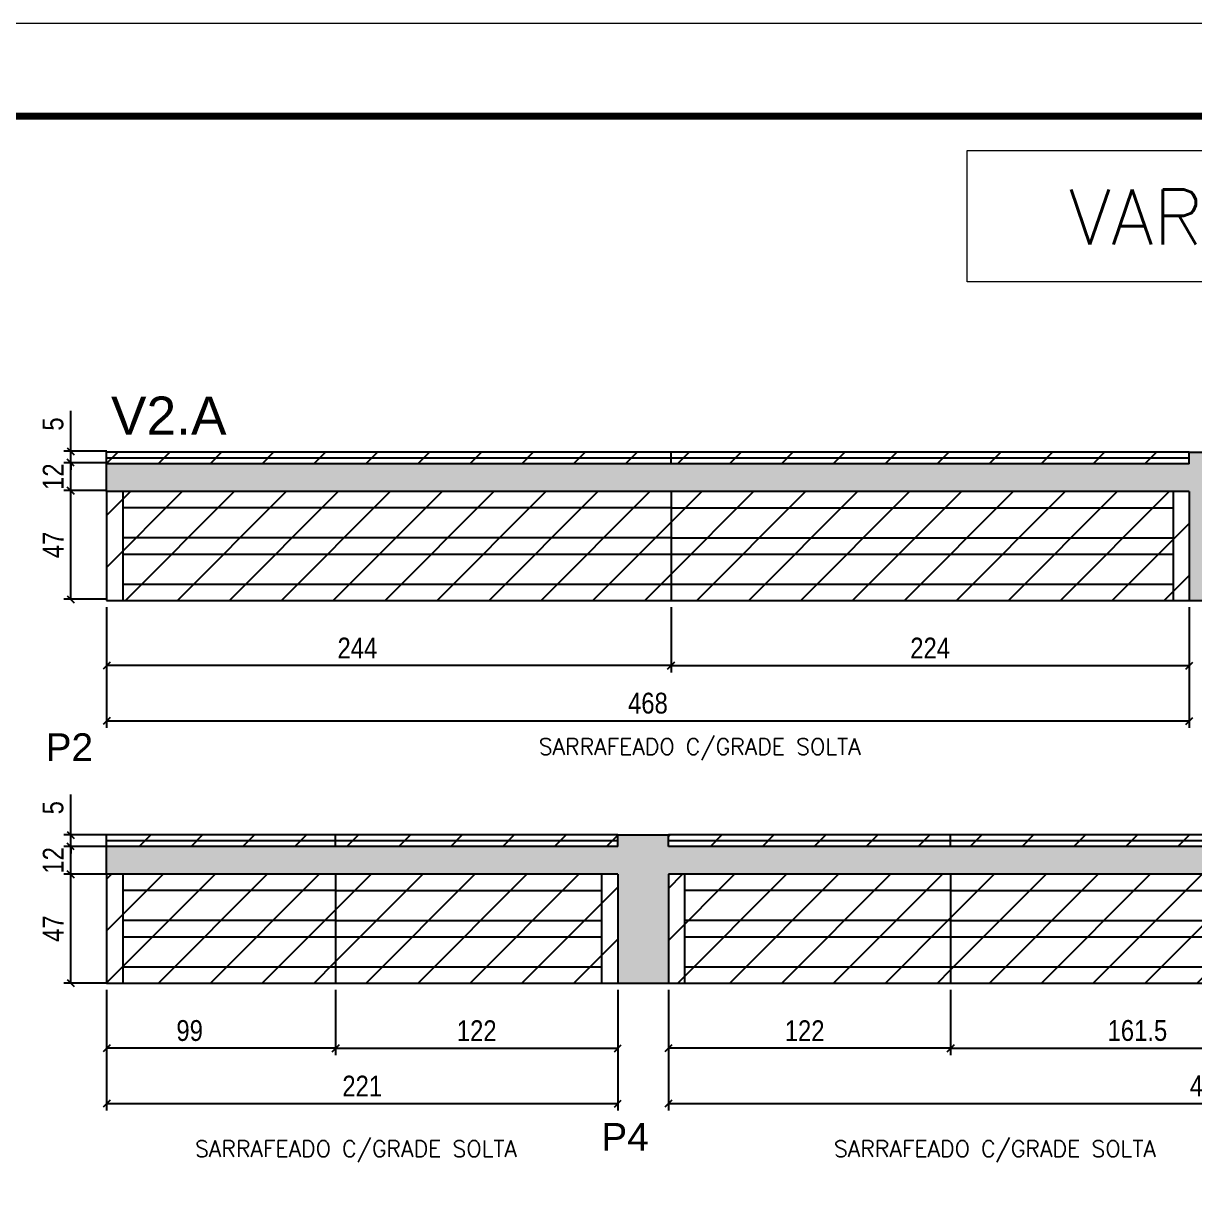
# Model space of a CAD drawing. Extents: x -10448 to -1189, y -11772 to 17235.
# Drawn here: x -8363 to -7857, y 5998 to 6507 of the extents above; entities that cross this region are included whole.
import ezdxf

# ---------------------------------------------------------------- set-up
doc = ezdxf.new("R2010")
doc.units = 0
doc.linetypes.add('DASHED', pattern=[0.75, 0.5, -0.25])
for name, color, linetype in [('5', 5, 'Continuous'), ('COTA', 241, 'Continuous'), ('NOMENCLATURA', 7, 'Continuous'), ('Painéis', 200, 'Continuous'), ('Reaproveitamento', 251, 'Continuous'), ('SARR_2.2x7', 40, 'Continuous'), ('SARR_EDITAR', 141, 'Continuous')]:
    doc.layers.add(name, color=color, linetype=linetype)
for name, color, linetype, lineweight in [('Folhas', 255, 'Continuous', 9), ('SARRAFO DE PRESSAO', 251, 'DASHED', 9), ('Texto Seção', 7, 'Continuous', 15)]:
    doc.layers.add(name, color=color, linetype=linetype, lineweight=lineweight)
doc.styles.add('COTA TECNICA-50', font='techl___.ttf', dxfattribs={"height": 9})
doc.styles.add('REGUA-120', font='ROMANS.shx', dxfattribs={"height": 15})
doc.styles.add('Romans', font='romans.shx')
doc.styles.get("Standard").update_dxf_attribs({"font": 'arial.ttf'})
doc.dimstyles.new('COTA PAINEL-50', dxfattribs={"dimtxt": 9, "dimasz": 3, "dimexe": 3, "dimexo": 3, "dimgap": 3, "dimtad": 1, "dimdec": 1, "dimzin": 12, "dimdsep": 46, "dimtxsty": 'COTA TECNICA-50', "dimblk1": 'OBLIQUE', "dimblk2": 'OBLIQUE', "dimsah": 1, "dimcen": 0.9, "dimclrd": 4, "dimclre": 4, "dimclrt": 240, "dimadec": 1, "dimazin": 3, "dimtfac": 1, "dimtdec": 1, "dimtmove": 0, "dimatfit": 3, "dimfxl": 1, "dimtolj": 1, "dimtzin": 12, "dimarcsym": 0})
pattern_1 = [(45, (-139469.283, -18476.478), (-11.2253202, 11.2253202), [])]
pattern_2 = [(50, (-139469.2827, -18476.4775), (5.46554007, -0.47817257), [0.5715, -6.2865]), (355, (-139469.2827, -18476.4775), (-1.05730264, 5.73170536), [0.4572, -5.02921753]), (100.4514447, (-139468.827, -18476.5174), (4.40823741, 5.25353256), [0.48570026, -5.34270734]), (46.1842, (-139469.283, -18474.9535), (8.13237123, -1.26126984), [0.85725, -9.42975]), (96.6355576, (-139468.605, -18475.059), (7.122124, 7.42278374), [0.7285507, -8.01406824]), (351.184151, (-139469.283, -18474.9535), (7.122124, 7.42278374), [0.685799, -7.54379196]), (21, (-139468.5207, -18475.3345), (4.54843174, -3.06795595), [0.5715, -6.2865]), (326, (-139468.5207, -18475.3345), (1.85406085, 5.52563898), [0.4572, -5.0292]), (71.451445, (-139468.1417, -18475.59), (6.40249258, 2.45768307), [0.48570026, -5.34269813]), (37.5, (-139469.2827, -18476.4775), (0.092658098, 2.536651166), [0, -4.96824, 0, -5.1054, 0, -5.04825]), (7.5, (-139469.2827, -18476.4775), (2.004589875, 3.005417245), [0, -2.91084, 0, -4.85394, 0, -1.92405]), (327.5, (-139470.982, -18476.4775), (4.067717855, -0.17186232), [0, -1.905, 0, -5.9436, 0, -7.8867]), (317.5, (-139471.744, -18476.4775), (4.44387544, 0.76279473), [0, -2.4765, 0, -3.94716, 0, -5.6007])]

# ---------------------------------------------------------------- blocks, each defined once
blk = doc.blocks.new('9999999999')
at = {"layer": 'Folhas'}
blk.add_lwpolyline([(98138.98, 34190.21), (99623.98, 34190.21), (99623.98, 35240.21), (98138.98, 35240.21)], close=True, dxfattribs=at)
at = {"layer": 'Folhas', "color": 30, "const_width": 3}
blk.add_lwpolyline([(98213.98, 34230.21), (99583.98, 34230.21), (99583.98, 35200.21), (98213.98, 35200.21)], close=True, dxfattribs=at)
blk = doc.blocks.new('_Oblique')
at = {"color": 0, "linetype": 'ByBlock', "lineweight": -2}
blk.add_line((-0.5, -0.5), (0.5, 0.5), dxfattribs=at)
blk = doc.blocks.new('*D576')
at = {"layer": 'COTA', "color": 4, "linetype": 'ByBlock', "lineweight": -2, "transparency": 16777216}
for p, q in [((-8083.19, 6254.77), (-8083.19, 6226.59)), ((-7859.19, 6254.77), (-7859.19, 6226.59)), ((-8083.19, 6229.59), (-7859.19, 6229.59))]:
    blk.add_line(p, q, dxfattribs=at)
at = {"layer": 'Defpoints', "color": 0, "linetype": 'ByBlock', "transparency": 16777216}
for p in [(-8083.19, 6257.77), (-7859.19, 6257.77), (-7859.19, 6229.59)]:
    blk.add_point(p, dxfattribs=at)
at = {"layer": 'COTA', "color": 4, "linetype": 'ByBlock', "lineweight": -2, "transparency": 16777216, "xscale": 3, "yscale": 3, "zscale": 3, "rotation": 180}
blk.add_blockref('_Oblique', (-8083.19, 6229.59), dxfattribs=at)
at = {"layer": 'COTA', "color": 4, "linetype": 'ByBlock', "lineweight": -2, "transparency": 16777216, "xscale": 3, "yscale": 3, "zscale": 3}
blk.add_blockref('_Oblique', (-7859.19, 6229.59), dxfattribs=at)
at = {"layer": 'COTA', "color": 240, "linetype": 'ByBlock', "transparency": 16777216, "insert": (-7971.19, 6237.16), "char_height": 9, "attachment_point": 5, "style": 'COTA TECNICA-50'}
blk.add_mtext('\\A1;224', dxfattribs=at)
blk = doc.blocks.new('*D577')
at = {"layer": 'COTA', "color": 4, "linetype": 'ByBlock', "lineweight": -2, "transparency": 16777216}
for p, q in [((-8327.19, 6254.77), (-8327.19, 6226.59)), ((-8083.19, 6254.77), (-8083.19, 6226.59)), ((-8083.19, 6229.59), (-8327.19, 6229.59))]:
    blk.add_line(p, q, dxfattribs=at)
at = {"layer": 'Defpoints', "color": 0, "linetype": 'ByBlock', "transparency": 16777216}
for p in [(-8327.19, 6257.77), (-8083.19, 6257.77), (-8327.19, 6229.59)]:
    blk.add_point(p, dxfattribs=at)
at = {"layer": 'COTA', "color": 4, "linetype": 'ByBlock', "lineweight": -2, "transparency": 16777216, "xscale": 3, "yscale": 3, "zscale": 3, "rotation": 180}
blk.add_blockref('_Oblique', (-8327.19, 6229.59), dxfattribs=at)
at = {"layer": 'COTA', "color": 4, "linetype": 'ByBlock', "lineweight": -2, "transparency": 16777216, "xscale": 3, "yscale": 3, "zscale": 3}
blk.add_blockref('_Oblique', (-8083.19, 6229.59), dxfattribs=at)
at = {"layer": 'COTA', "color": 240, "linetype": 'ByBlock', "transparency": 16777216, "insert": (-8218.78, 6237.16), "char_height": 9, "attachment_point": 5, "style": 'COTA TECNICA-50'}
blk.add_mtext('\\A1;244', dxfattribs=at)
blk = doc.blocks.new('*D1656')
at = {"layer": 'COTA', "color": 4, "linetype": 'ByBlock', "lineweight": -2, "transparency": 16777216}
for p, q in [((-8327.19, 6254.77), (-8327.19, 6202.67)), ((-7859.19, 6254.77), (-7859.19, 6202.67)), ((-8327.19, 6205.67), (-7859.19, 6205.67))]:
    blk.add_line(p, q, dxfattribs=at)
at = {"layer": 'Defpoints', "color": 0, "linetype": 'ByBlock', "transparency": 16777216}
for p in [(-8327.19, 6257.77), (-7859.19, 6257.77), (-7859.19, 6205.67)]:
    blk.add_point(p, dxfattribs=at)
at = {"layer": 'COTA', "color": 4, "linetype": 'ByBlock', "lineweight": -2, "transparency": 16777216, "xscale": 3, "yscale": 3, "zscale": 3, "rotation": 180}
blk.add_blockref('_Oblique', (-8327.19, 6205.67), dxfattribs=at)
at = {"layer": 'COTA', "color": 4, "linetype": 'ByBlock', "lineweight": -2, "transparency": 16777216, "xscale": 3, "yscale": 3, "zscale": 3}
blk.add_blockref('_Oblique', (-7859.19, 6205.67), dxfattribs=at)
at = {"layer": 'COTA', "color": 240, "linetype": 'ByBlock', "transparency": 16777216, "insert": (-8093.19, 6213.28), "char_height": 9, "attachment_point": 5, "style": 'COTA TECNICA-50'}
blk.add_mtext('\\A1;468', dxfattribs=at)
blk = doc.blocks.new('*D580')
at = {"layer": 'COTA', "color": 4, "linetype": 'ByBlock', "lineweight": -2, "transparency": 16777216}
for p, q in [((-8228.19, 6089.39), (-8228.19, 6061.21)), ((-8106.19, 6089.39), (-8106.19, 6061.21)), ((-8228.19, 6064.21), (-8106.19, 6064.21))]:
    blk.add_line(p, q, dxfattribs=at)
at = {"layer": 'Defpoints', "color": 0, "linetype": 'ByBlock', "transparency": 16777216}
for p in [(-8228.19, 6092.39), (-8106.19, 6092.39), (-8106.19, 6064.21)]:
    blk.add_point(p, dxfattribs=at)
at = {"layer": 'COTA', "color": 4, "linetype": 'ByBlock', "lineweight": -2, "transparency": 16777216, "xscale": 3, "yscale": 3, "zscale": 3, "rotation": 180}
blk.add_blockref('_Oblique', (-8228.19, 6064.21), dxfattribs=at)
at = {"layer": 'COTA', "color": 4, "linetype": 'ByBlock', "lineweight": -2, "transparency": 16777216, "xscale": 3, "yscale": 3, "zscale": 3}
blk.add_blockref('_Oblique', (-8106.19, 6064.21), dxfattribs=at)
at = {"layer": 'COTA', "color": 240, "linetype": 'ByBlock', "transparency": 16777216, "insert": (-8167.19, 6071.77), "char_height": 9, "attachment_point": 5, "style": 'COTA TECNICA-50'}
blk.add_mtext('\\A1;122', dxfattribs=at)
blk = doc.blocks.new('*D581')
at = {"layer": 'COTA', "color": 4, "linetype": 'ByBlock', "lineweight": -2, "transparency": 16777216}
for p, q in [((-8327.19, 6089.39), (-8327.19, 6061.21)), ((-8228.19, 6089.39), (-8228.19, 6061.21)), ((-8228.19, 6064.21), (-8327.19, 6064.21))]:
    blk.add_line(p, q, dxfattribs=at)
at = {"layer": 'Defpoints', "color": 0, "linetype": 'ByBlock', "transparency": 16777216}
for p in [(-8327.19, 6092.39), (-8228.19, 6092.39), (-8327.19, 6064.21)]:
    blk.add_point(p, dxfattribs=at)
at = {"layer": 'COTA', "color": 4, "linetype": 'ByBlock', "lineweight": -2, "transparency": 16777216, "xscale": 3, "yscale": 3, "zscale": 3, "rotation": 180}
blk.add_blockref('_Oblique', (-8327.19, 6064.21), dxfattribs=at)
at = {"layer": 'COTA', "color": 4, "linetype": 'ByBlock', "lineweight": -2, "transparency": 16777216, "xscale": 3, "yscale": 3, "zscale": 3}
blk.add_blockref('_Oblique', (-8228.19, 6064.21), dxfattribs=at)
at = {"layer": 'COTA', "color": 240, "linetype": 'ByBlock', "transparency": 16777216, "insert": (-8291.28, 6071.79), "char_height": 9, "attachment_point": 5, "style": 'COTA TECNICA-50'}
blk.add_mtext('\\A1;99', dxfattribs=at)
blk = doc.blocks.new('*D1658')
at = {"layer": 'COTA', "color": 4, "linetype": 'ByBlock', "lineweight": -2, "transparency": 16777216}
for p, q in [((-8327.19, 6089.39), (-8327.19, 6037.29)), ((-8106.19, 6089.39), (-8106.19, 6037.29)), ((-8327.19, 6040.29), (-8106.19, 6040.29))]:
    blk.add_line(p, q, dxfattribs=at)
at = {"layer": 'Defpoints', "color": 0, "linetype": 'ByBlock', "transparency": 16777216}
for p in [(-8327.19, 6092.39), (-8106.19, 6092.39), (-8106.19, 6040.29)]:
    blk.add_point(p, dxfattribs=at)
at = {"layer": 'COTA', "color": 4, "linetype": 'ByBlock', "lineweight": -2, "transparency": 16777216, "xscale": 3, "yscale": 3, "zscale": 3, "rotation": 180}
blk.add_blockref('_Oblique', (-8327.19, 6040.29), dxfattribs=at)
at = {"layer": 'COTA', "color": 4, "linetype": 'ByBlock', "lineweight": -2, "transparency": 16777216, "xscale": 3, "yscale": 3, "zscale": 3}
blk.add_blockref('_Oblique', (-8106.19, 6040.29), dxfattribs=at)
at = {"layer": 'COTA', "color": 240, "linetype": 'ByBlock', "transparency": 16777216, "insert": (-8216.69, 6047.84), "char_height": 9, "attachment_point": 5, "style": 'COTA TECNICA-50'}
blk.add_mtext('\\A1;221', dxfattribs=at)
blk = doc.blocks.new('*D582')
at = {"layer": 'COTA', "color": 4, "linetype": 'ByBlock', "lineweight": -2, "transparency": 16777216}
for p, q in [((-7962.35, 6089.39), (-7962.35, 6061.21)), ((-7800.85, 6089.39), (-7800.85, 6061.21)), ((-7962.35, 6064.21), (-7800.85, 6064.21))]:
    blk.add_line(p, q, dxfattribs=at)
at = {"layer": 'Defpoints', "color": 0, "linetype": 'ByBlock', "transparency": 16777216}
for p in [(-7962.35, 6092.39), (-7800.85, 6092.39), (-7800.85, 6064.21)]:
    blk.add_point(p, dxfattribs=at)
at = {"layer": 'COTA', "color": 4, "linetype": 'ByBlock', "lineweight": -2, "transparency": 16777216, "xscale": 3, "yscale": 3, "zscale": 3, "rotation": 180}
blk.add_blockref('_Oblique', (-7962.35, 6064.21), dxfattribs=at)
at = {"layer": 'COTA', "color": 4, "linetype": 'ByBlock', "lineweight": -2, "transparency": 16777216, "xscale": 3, "yscale": 3, "zscale": 3}
blk.add_blockref('_Oblique', (-7800.85, 6064.21), dxfattribs=at)
at = {"layer": 'COTA', "color": 240, "linetype": 'ByBlock', "transparency": 16777216, "insert": (-7881.6, 6071.81), "char_height": 9, "attachment_point": 5, "style": 'COTA TECNICA-50'}
blk.add_mtext('\\A1;161.5', dxfattribs=at)
blk = doc.blocks.new('*D583')
at = {"layer": 'COTA', "color": 4, "linetype": 'ByBlock', "lineweight": -2, "transparency": 16777216}
for p, q in [((-8084.35, 6089.39), (-8084.35, 6061.21)), ((-7962.35, 6089.39), (-7962.35, 6061.21)), ((-7962.35, 6064.21), (-8084.35, 6064.21))]:
    blk.add_line(p, q, dxfattribs=at)
at = {"layer": 'Defpoints', "color": 0, "linetype": 'ByBlock', "transparency": 16777216}
for p in [(-8084.35, 6092.39), (-7962.35, 6092.39), (-8084.35, 6064.21)]:
    blk.add_point(p, dxfattribs=at)
at = {"layer": 'COTA', "color": 4, "linetype": 'ByBlock', "lineweight": -2, "transparency": 16777216, "xscale": 3, "yscale": 3, "zscale": 3, "rotation": 180}
blk.add_blockref('_Oblique', (-8084.35, 6064.21), dxfattribs=at)
at = {"layer": 'COTA', "color": 4, "linetype": 'ByBlock', "lineweight": -2, "transparency": 16777216, "xscale": 3, "yscale": 3, "zscale": 3}
blk.add_blockref('_Oblique', (-7962.35, 6064.21), dxfattribs=at)
at = {"layer": 'COTA', "color": 240, "linetype": 'ByBlock', "transparency": 16777216, "insert": (-8025.44, 6071.77), "char_height": 9, "attachment_point": 5, "style": 'COTA TECNICA-50'}
blk.add_mtext('\\A1;122', dxfattribs=at)
blk = doc.blocks.new('*D1659')
at = {"layer": 'COTA', "color": 4, "linetype": 'ByBlock', "lineweight": -2, "transparency": 16777216}
for p, q in [((-8084.35, 6089.39), (-8084.35, 6037.29)), ((-7616.35, 6089.39), (-7616.35, 6037.29)), ((-8084.35, 6040.29), (-7616.35, 6040.29))]:
    blk.add_line(p, q, dxfattribs=at)
at = {"layer": 'Defpoints', "color": 0, "linetype": 'ByBlock', "transparency": 16777216}
for p in [(-8084.35, 6092.39), (-7616.35, 6092.39), (-7616.35, 6040.29)]:
    blk.add_point(p, dxfattribs=at)
at = {"layer": 'COTA', "color": 4, "linetype": 'ByBlock', "lineweight": -2, "transparency": 16777216, "xscale": 3, "yscale": 3, "zscale": 3, "rotation": 180}
blk.add_blockref('_Oblique', (-8084.35, 6040.29), dxfattribs=at)
at = {"layer": 'COTA', "color": 4, "linetype": 'ByBlock', "lineweight": -2, "transparency": 16777216, "xscale": 3, "yscale": 3, "zscale": 3}
blk.add_blockref('_Oblique', (-7616.35, 6040.29), dxfattribs=at)
at = {"layer": 'COTA', "color": 240, "linetype": 'ByBlock', "transparency": 16777216, "insert": (-7850.35, 6047.9), "char_height": 9, "attachment_point": 5, "style": 'COTA TECNICA-50'}
blk.add_mtext('\\A1;468', dxfattribs=at)
blk = doc.blocks.new('*D584')
at = {"layer": 'COTA', "color": 4, "linetype": 'ByBlock', "lineweight": -2, "transparency": 16777216}
for p, q in [((-8327.02, 6139.39), (-8345.72, 6139.39)), ((-8342.72, 6092.39), (-8342.72, 6139.39)), ((-8327.02, 6092.39), (-8345.72, 6092.39))]:
    blk.add_line(p, q, dxfattribs=at)
at = {"layer": 'Defpoints', "color": 0, "linetype": 'ByBlock', "transparency": 16777216}
for p in [(-8342.72, 6139.39), (-8324.02, 6139.39), (-8324.02, 6092.39)]:
    blk.add_point(p, dxfattribs=at)
at = {"layer": 'COTA', "color": 4, "linetype": 'ByBlock', "lineweight": -2, "transparency": 16777216, "xscale": 3, "yscale": 3, "zscale": 3}
for p, rotation in [((-8342.72, 6139.39), 90), ((-8342.72, 6092.39), 270)]:
    blk.add_blockref('_Oblique', p, dxfattribs=dict(at, rotation=rotation))
at = {"layer": 'COTA', "color": 240, "linetype": 'ByBlock', "transparency": 16777216, "insert": (-8350.29, 6115.89), "char_height": 9, "attachment_point": 5, "rotation": 90, "style": 'COTA TECNICA-50'}
blk.add_mtext('\\A1;47', dxfattribs=at)
blk = doc.blocks.new('*D585')
at = {"layer": 'COTA', "color": 4, "linetype": 'ByBlock', "lineweight": -2, "transparency": 16777216}
for p, q in [((-8327.02, 6151.39), (-8345.72, 6151.39)), ((-8342.72, 6139.39), (-8342.72, 6151.39)), ((-8327.02, 6139.39), (-8345.72, 6139.39))]:
    blk.add_line(p, q, dxfattribs=at)
at = {"layer": 'Defpoints', "color": 0, "linetype": 'ByBlock', "transparency": 16777216}
for p in [(-8342.72, 6151.39), (-8324.02, 6151.39), (-8324.02, 6139.39)]:
    blk.add_point(p, dxfattribs=at)
at = {"layer": 'COTA', "color": 4, "linetype": 'ByBlock', "lineweight": -2, "transparency": 16777216, "xscale": 3, "yscale": 3, "zscale": 3}
for p, rotation in [((-8342.72, 6151.39), 90), ((-8342.72, 6139.39), 270)]:
    blk.add_blockref('_Oblique', p, dxfattribs=dict(at, rotation=rotation))
at = {"layer": 'COTA', "color": 240, "linetype": 'ByBlock', "transparency": 16777216, "insert": (-8350.27, 6145.39), "char_height": 9, "attachment_point": 5, "rotation": 90, "style": 'COTA TECNICA-50'}
blk.add_mtext('\\A1;12', dxfattribs=at)
blk = doc.blocks.new('*D586')
at = {"layer": 'COTA', "color": 4, "linetype": 'ByBlock', "lineweight": -2, "transparency": 16777216}
for p, q in [((-8342.72, 6156.39), (-8342.72, 6173.88)), ((-8327.02, 6156.39), (-8345.72, 6156.39)), ((-8342.72, 6151.39), (-8342.72, 6156.39)), ((-8327.02, 6151.39), (-8345.72, 6151.39)), ((-8342.72, 6151.39), (-8342.72, 6148.39))]:
    blk.add_line(p, q, dxfattribs=at)
at = {"layer": 'Defpoints', "color": 0, "linetype": 'ByBlock', "transparency": 16777216}
for p in [(-8342.72, 6156.39), (-8324.02, 6156.39), (-8324.02, 6151.39)]:
    blk.add_point(p, dxfattribs=at)
at = {"layer": 'COTA', "color": 4, "linetype": 'ByBlock', "lineweight": -2, "transparency": 16777216, "xscale": 3, "yscale": 3, "zscale": 3}
for p, rotation in [((-8342.72, 6156.39), 270), ((-8342.72, 6151.39), 90)]:
    blk.add_blockref('_Oblique', p, dxfattribs=dict(at, rotation=rotation))
at = {"layer": 'COTA', "color": 240, "linetype": 'ByBlock', "transparency": 16777216, "insert": (-8350.32, 6168.13), "char_height": 9, "attachment_point": 5, "rotation": 90, "style": 'COTA TECNICA-50'}
blk.add_mtext('\\A1;5', dxfattribs=at)
blk = doc.blocks.new('*D589')
at = {"layer": 'COTA', "color": 4, "linetype": 'ByBlock', "lineweight": -2, "transparency": 16777216}
for p, q in [((-8327.02, 6305.22), (-8345.72, 6305.22)), ((-8342.72, 6258.22), (-8342.72, 6305.22)), ((-8327.02, 6258.22), (-8345.72, 6258.22))]:
    blk.add_line(p, q, dxfattribs=at)
at = {"layer": 'Defpoints', "color": 0, "linetype": 'ByBlock', "transparency": 16777216}
for p in [(-8342.72, 6305.22), (-8324.02, 6305.22), (-8324.02, 6258.22)]:
    blk.add_point(p, dxfattribs=at)
at = {"layer": 'COTA', "color": 4, "linetype": 'ByBlock', "lineweight": -2, "transparency": 16777216, "xscale": 3, "yscale": 3, "zscale": 3}
for p, rotation in [((-8342.72, 6305.22), 90), ((-8342.72, 6258.22), 270)]:
    blk.add_blockref('_Oblique', p, dxfattribs=dict(at, rotation=rotation))
at = {"layer": 'COTA', "color": 240, "linetype": 'ByBlock', "transparency": 16777216, "insert": (-8350.29, 6281.72), "char_height": 9, "attachment_point": 5, "rotation": 90, "style": 'COTA TECNICA-50'}
blk.add_mtext('\\A1;47', dxfattribs=at)
blk = doc.blocks.new('*D590')
at = {"layer": 'COTA', "color": 4, "linetype": 'ByBlock', "lineweight": -2, "transparency": 16777216}
for p, q in [((-8327.02, 6317.22), (-8345.72, 6317.22)), ((-8342.72, 6305.22), (-8342.72, 6317.22)), ((-8327.02, 6305.22), (-8345.72, 6305.22))]:
    blk.add_line(p, q, dxfattribs=at)
at = {"layer": 'Defpoints', "color": 0, "linetype": 'ByBlock', "transparency": 16777216}
for p in [(-8342.72, 6317.22), (-8324.02, 6317.22), (-8324.02, 6305.22)]:
    blk.add_point(p, dxfattribs=at)
at = {"layer": 'COTA', "color": 4, "linetype": 'ByBlock', "lineweight": -2, "transparency": 16777216, "xscale": 3, "yscale": 3, "zscale": 3}
for p, rotation in [((-8342.72, 6317.22), 90), ((-8342.72, 6305.22), 270)]:
    blk.add_blockref('_Oblique', p, dxfattribs=dict(at, rotation=rotation))
at = {"layer": 'COTA', "color": 240, "linetype": 'ByBlock', "transparency": 16777216, "insert": (-8350.27, 6311.22), "char_height": 9, "attachment_point": 5, "rotation": 90, "style": 'COTA TECNICA-50'}
blk.add_mtext('\\A1;12', dxfattribs=at)
blk = doc.blocks.new('*D591')
at = {"layer": 'COTA', "color": 4, "linetype": 'ByBlock', "lineweight": -2, "transparency": 16777216}
for p, q in [((-8342.72, 6322.22), (-8342.72, 6339.71)), ((-8327.02, 6322.22), (-8345.72, 6322.22)), ((-8342.72, 6317.22), (-8342.72, 6322.22)), ((-8327.02, 6317.22), (-8345.72, 6317.22)), ((-8342.72, 6317.22), (-8342.72, 6314.22))]:
    blk.add_line(p, q, dxfattribs=at)
at = {"layer": 'Defpoints', "color": 0, "linetype": 'ByBlock', "transparency": 16777216}
for p in [(-8342.72, 6322.22), (-8324.02, 6322.22), (-8324.02, 6317.22)]:
    blk.add_point(p, dxfattribs=at)
at = {"layer": 'COTA', "color": 4, "linetype": 'ByBlock', "lineweight": -2, "transparency": 16777216, "xscale": 3, "yscale": 3, "zscale": 3}
for p, rotation in [((-8342.72, 6322.22), 270), ((-8342.72, 6317.22), 90)]:
    blk.add_blockref('_Oblique', p, dxfattribs=dict(at, rotation=rotation))
at = {"layer": 'COTA', "color": 240, "linetype": 'ByBlock', "transparency": 16777216, "insert": (-8350.32, 6333.97), "char_height": 9, "attachment_point": 5, "rotation": 90, "style": 'COTA TECNICA-50'}
blk.add_mtext('\\A1;5', dxfattribs=at)

msp = doc.modelspace()

# ---------------------------------------------------------------- hatches: boundary and pattern name
at = {"layer": 'COTA', "linetype": 'ByBlock'}
h = msp.add_hatch(dxfattribs=at)
h.set_pattern_fill('AR-CONC', color=256, scale=0.03)
h.set_pattern_definition(pattern_2)
h.paths.add_polyline_path([(-7859.19, 6257.77), (-7832.99, 6257.77), (-7832.99, 6304.77), (-7585.99, 6304.77), (-7585.99, 6316.77), (-7832.99, 6316.77), (-7832.99, 6321.77), (-7859.19, 6321.77), (-7859.19, 6316.77), (-8327.19, 6316.77), (-8327.19, 6304.77), (-7859.19, 6304.77)])
h = msp.add_hatch(dxfattribs=at)
h.set_pattern_fill('AR-CONC', color=256, scale=0.03)
h.set_pattern_definition(pattern_2)
h.paths.add_polyline_path([(-8106.19, 6092.39), (-8084.35, 6092.39), (-8084.35, 6139.39), (-7800.85, 6139.39), (-7616.35, 6139.39), (-7616.35, 6151.39), (-7800.85, 6151.39), (-8084.35, 6151.39), (-8084.35, 6156.39), (-8106.19, 6156.39), (-8106.19, 6151.39), (-8327.19, 6151.39), (-8327.19, 6139.39), (-8106.19, 6139.39)])
at = {"layer": 'Reaproveitamento', "linetype": 'ByBlock'}
h = msp.add_hatch(dxfattribs=at)
h.set_pattern_fill('ANSI31', color=256, scale=5)
h.set_pattern_definition(pattern_1)
h.paths.add_polyline_path([(-8327.19, 6321.77), (-8327.19, 6316.77), (-8083.19, 6316.77), (-8083.19, 6321.77)])
h = msp.add_hatch(dxfattribs=at)
h.set_pattern_fill('ANSI31', color=256, scale=5)
h.set_pattern_definition(pattern_1)
h.paths.add_polyline_path([(-7859.19, 6316.77), (-7859.19, 6321.77), (-8083.19, 6321.77), (-8083.19, 6316.77)])
h = msp.add_hatch(dxfattribs=at)
h.set_pattern_fill('ANSI31', color=256, scale=5)
h.set_pattern_definition(pattern_1)
h.paths.add_polyline_path([(-8327.19, 6304.77), (-8327.19, 6257.77), (-8083.19, 6257.77), (-8083.19, 6304.77)])
h = msp.add_hatch(dxfattribs=at)
h.set_pattern_fill('ANSI31', color=256, scale=5)
h.set_pattern_definition(pattern_1)
h.paths.add_polyline_path([(-7859.19, 6257.77), (-7859.19, 6304.77), (-8083.19, 6304.77), (-8083.19, 6257.77)])
h = msp.add_hatch(dxfattribs=at)
h.set_pattern_fill('ANSI31', color=256, scale=5)
h.set_pattern_definition(pattern_1)
h.paths.add_polyline_path([(-8228.19, 6151.39), (-8228.19, 6156.39), (-8327.19, 6156.39), (-8327.19, 6151.39)])
h = msp.add_hatch(dxfattribs=at)
h.set_pattern_fill('ANSI31', color=256, scale=5)
h.set_pattern_definition(pattern_1)
h.paths.add_polyline_path([(-8228.19, 6156.39), (-8228.19, 6151.39), (-8106.19, 6151.39), (-8106.19, 6156.39)])
h = msp.add_hatch(dxfattribs=at)
h.set_pattern_fill('ANSI31', color=256, scale=5)
h.set_pattern_definition(pattern_1)
h.paths.add_polyline_path([(-7962.35, 6151.39), (-7962.35, 6156.39), (-8084.35, 6156.39), (-8084.35, 6151.39)])
h = msp.add_hatch(dxfattribs=at)
h.set_pattern_fill('ANSI31', color=256, scale=5)
h.set_pattern_definition(pattern_1)
h.paths.add_polyline_path([(-7800.85, 6151.39), (-7800.85, 6156.39), (-7962.35, 6156.39), (-7962.35, 6151.39)])
h = msp.add_hatch(dxfattribs=at)
h.set_pattern_fill('ANSI31', color=256, scale=5)
h.set_pattern_definition(pattern_1)
h.paths.add_polyline_path([(-8228.19, 6092.39), (-8228.19, 6139.39), (-8327.19, 6139.39), (-8327.19, 6092.39)])
h = msp.add_hatch(dxfattribs=at)
h.set_pattern_fill('ANSI31', color=256, scale=5)
h.set_pattern_definition(pattern_1)
h.paths.add_polyline_path([(-8228.19, 6139.39), (-8228.19, 6092.39), (-8106.19, 6092.39), (-8106.19, 6139.39)])
h = msp.add_hatch(dxfattribs=at)
h.set_pattern_fill('ANSI31', color=256, scale=5)
h.set_pattern_definition(pattern_1)
h.paths.add_polyline_path([(-7962.35, 6092.39), (-7962.35, 6139.39), (-8084.35, 6139.39), (-8084.35, 6092.39)])
h = msp.add_hatch(dxfattribs=at)
h.set_pattern_fill('ANSI31', color=256, scale=5)
h.set_pattern_definition(pattern_1)
h.paths.add_polyline_path([(-7962.35, 6092.39), (-7800.85, 6092.39), (-7800.85, 6139.39), (-7962.35, 6139.39)])

# ---------------------------------------------------------------- linework, layer by layer
at = {"layer": 'COTA', "linetype": 'ByBlock'}
for p, q in [((-7859.19, 6321.77), (-7832.99, 6321.77)), ((-8327.19, 6304.77), (-8327.19, 6316.77)), ((-8327.19, 6304.77), (-8327.19, 6316.77)), ((-7859.19, 6257.77), (-7832.99, 6257.77)), ((-8106.19, 6156.39), (-8084.35, 6156.39)), ((-8327.19, 6139.39), (-8327.19, 6151.39)), ((-8327.19, 6139.39), (-8327.19, 6151.39)), ((-8106.19, 6092.39), (-8084.35, 6092.39))]:
    msp.add_line(p, q, dxfattribs=at)
at = {"layer": 'Painéis', "linetype": 'Continuous'}
for p, q in [((-8327.19, 6316.77), (-8327.19, 6321.77)), ((-8083.19, 6316.77), (-8083.19, 6321.77)), ((-7859.19, 6316.77), (-7859.19, 6321.77)), ((-8327.19, 6304.77), (-8327.19, 6257.77)), ((-8083.19, 6304.77), (-8083.19, 6257.77)), ((-7859.19, 6304.77), (-7859.19, 6257.77)), ((-8327.19, 6151.39), (-8327.19, 6156.39)), ((-8228.19, 6151.39), (-8228.19, 6156.39)), ((-8106.19, 6151.39), (-8106.19, 6156.39)), ((-8084.35, 6151.39), (-8084.35, 6156.39)), ((-7962.35, 6151.39), (-7962.35, 6156.39)), ((-8327.19, 6139.39), (-8327.19, 6092.39)), ((-8228.19, 6139.39), (-8228.19, 6092.39)), ((-8106.19, 6139.39), (-8106.19, 6092.39)), ((-8084.35, 6139.39), (-8084.35, 6092.39)), ((-7962.35, 6139.39), (-7962.35, 6092.39))]:
    msp.add_line(p, q, dxfattribs=at)
for points in [[(-7859.19, 6321.77), (-8327.19, 6321.77)], [(-7859.19, 6316.77), (-8327.19, 6316.77)], [(-7859.19, 6304.77), (-8327.19, 6304.77)], [(-8327.19, 6257.77), (-7859.19, 6257.77)], [(-8106.19, 6156.39), (-8327.19, 6156.39)], [(-7800.85, 6156.39), (-8084.35, 6156.39)], [(-8106.19, 6151.39), (-8327.19, 6151.39)], [(-7800.85, 6151.39), (-8084.35, 6151.39)], [(-8106.19, 6139.39), (-8327.19, 6139.39)], [(-7800.85, 6139.39), (-8084.35, 6139.39)], [(-8327.19, 6092.39), (-8106.19, 6092.39)], [(-8084.35, 6092.39), (-7800.85, 6092.39)]]:
    msp.add_lwpolyline(points, dxfattribs=at)
at = {"layer": 'SARR_2.2x7', "linetype": 'Continuous'}
for p, q in [((-8320.19, 6304.77), (-8320.19, 6257.77)), ((-7866.19, 6304.77), (-7866.19, 6257.77)), ((-8083.19, 6297.77), (-7866.19, 6297.77)), ((-8083.19, 6284.77), (-7866.19, 6284.77)), ((-8083.19, 6277.77), (-7866.19, 6277.77)), ((-8083.19, 6264.77), (-7866.19, 6264.77)), ((-8320.19, 6139.39), (-8320.19, 6092.39)), ((-8113.19, 6139.39), (-8113.19, 6092.39)), ((-8077.35, 6139.39), (-8077.35, 6092.39)), ((-8228.19, 6132.39), (-8113.19, 6132.39)), ((-7962.35, 6132.39), (-7807.85, 6132.39)), ((-8228.19, 6119.39), (-8113.19, 6119.39)), ((-7962.35, 6119.39), (-7807.85, 6119.39)), ((-8228.19, 6112.39), (-8113.19, 6112.39)), ((-7962.35, 6112.39), (-7807.85, 6112.39)), ((-8228.19, 6099.39), (-8113.19, 6099.39)), ((-7962.35, 6099.39), (-7807.85, 6099.39))]:
    msp.add_line(p, q, dxfattribs=at)
for points in [[(-8083.19, 6297.77), (-8320.19, 6297.77)], [(-8083.19, 6284.77), (-8320.19, 6284.77)], [(-8320.19, 6277.77), (-8083.19, 6277.77)], [(-8320.19, 6264.77), (-8083.19, 6264.77)], [(-8228.19, 6132.39), (-8320.19, 6132.39)], [(-7962.35, 6132.39), (-8077.35, 6132.39)], [(-8228.19, 6119.39), (-8320.19, 6119.39)], [(-7962.35, 6119.39), (-8077.35, 6119.39)], [(-8320.19, 6112.39), (-8228.19, 6112.39)], [(-8077.35, 6112.39), (-7962.35, 6112.39)], [(-8320.19, 6099.39), (-8228.19, 6099.39)], [(-8077.35, 6099.39), (-7962.35, 6099.39)]]:
    msp.add_lwpolyline(points, dxfattribs=at)
at = {"layer": 'SARR_EDITAR', "linetype": 'Continuous'}
for points in [[(-7859.19, 6319.27), (-8327.19, 6319.27)], [(-8106.19, 6153.89), (-8327.19, 6153.89)], [(-7800.85, 6153.89), (-8084.35, 6153.89)]]:
    msp.add_lwpolyline(points, dxfattribs=at)
at = {"layer": 'Texto Seção'}
msp.add_lwpolyline([(-7955.17, 6452.16), (-7433.18, 6452.16), (-7433.18, 6395.48), (-7955.17, 6395.48)], close=True, dxfattribs=at)

# ---------------------------------------------------------------- block references
at = {"layer": 'SARRAFO DE PRESSAO', "color": 6, "linetype": 'ByBlock'}
msp.add_blockref('9999999999', (-107002.26, -28733.15), dxfattribs=at)

# ---------------------------------------------------------------- texts
at = {"layer": '5', "linetype": 'Continuous'}
for s, p in [('P2', (-8353.53, 6188.3)), ('P4', (-8113.33, 6019.88))]:
    msp.add_text(s, height=12, rotation=0, dxfattribs=at).set_placement(p)
at = {"layer": 'NOMENCLATURA', "linetype": 'Continuous'}
msp.add_text('V2.A', height=16.5, dxfattribs=at).set_placement((-8325.3, 6329.34))
at = {"layer": 'Painéis', "color": 1, "char_height": 7, "attachment_point": 5, "style": 'Romans'}
for insert in [(-8070.81, 6193.4), (-8219.39, 6019.62), (-7943.19, 6019.62)]:
    msp.add_mtext('\\A1;SARRAFEADO C/GRADE SOLTA', dxfattribs=dict(at, insert=insert))
at = {"layer": 'Texto Seção', "insert": (-8012.29, 6411.59), "char_height": 23.7362, "width": 640.4194, "attachment_point": 7, "style": 'REGUA-120'}
msp.add_mtext('\\pxqc,t6;^JVARIANTE DO 3° PAVIMENTO', dxfattribs=at)

# ---------------------------------------------------------------- dimensions: what is measured, and where the dimension line sits
at = {"layer": 'COTA', "linetype": 'ByBlock'}
for base, p1, p2, picture, middle in [((-8342.72, 6322.22), (-8324.02, 6317.22), (-8324.02, 6322.22), '*D591', (-8350.32, 6333.97)), ((-8342.72, 6305.22), (-8324.02, 6258.22), (-8324.02, 6305.22), '*D589', (-8350.29, 6281.72)), ((-8342.72, 6156.39), (-8324.02, 6151.39), (-8324.02, 6156.39), '*D586', (-8350.32, 6168.13)), ((-8342.72, 6139.39), (-8324.02, 6092.39), (-8324.02, 6139.39), '*D584', (-8350.29, 6115.89))]:
    dim = msp.add_linear_dim(base=base, p1=p1, p2=p2, angle=90, dimstyle='COTA PAINEL-50', dxfattribs=at)
    dim.commit()
    dim.dimension.update_dxf_attribs({"geometry": picture, "text_midpoint": middle})
for base, p1, p2, picture, middle in [((-8342.72, 6317.22), (-8324.02, 6305.22), (-8324.02, 6317.22), '*D590', (-8342.72, 6311.22)), ((-8342.72, 6151.39), (-8324.02, 6139.39), (-8324.02, 6151.39), '*D585', (-8342.72, 6145.39))]:
    dim = msp.add_linear_dim(base=base, p1=p1, p2=p2, angle=90, dimstyle='COTA PAINEL-50', dxfattribs=at)
    dim.commit()
    dim.dimension.update_dxf_attribs({"geometry": picture, "text_midpoint": middle, "dimtype": 160})
for base, p1, p2, picture, middle in [((-8327.19, 6229.59), (-8083.19, 6257.77), (-8327.19, 6257.77), '*D577', (-8218.78, 6229.59)), ((-8327.19, 6064.21), (-8228.19, 6092.39), (-8327.19, 6092.39), '*D581', (-8291.28, 6064.21)), ((-8084.35, 6064.21), (-7962.35, 6092.39), (-8084.35, 6092.39), '*D583', (-8025.44, 6064.21))]:
    dim = msp.add_linear_dim(base=base, p1=p1, p2=p2, dimstyle='COTA PAINEL-50', override={"dimarcsym": 1}, dxfattribs=at)
    dim.commit()
    dim.dimension.update_dxf_attribs({"geometry": picture, "text_midpoint": middle, "dimtype": 160})
for base, p1, p2, picture, middle in [((-7859.19, 6205.67), (-8327.19, 6257.77), (-7859.19, 6257.77), '*D1656', (-8093.19, 6213.28)), ((-7859.19, 6229.59), (-8083.19, 6257.77), (-7859.19, 6257.77), '*D576', (-7971.19, 6237.16)), ((-8106.19, 6040.29), (-8327.19, 6092.39), (-8106.19, 6092.39), '*D1658', (-8216.69, 6047.84)), ((-8106.19, 6064.21), (-8228.19, 6092.39), (-8106.19, 6092.39), '*D580', (-8167.19, 6071.77)), ((-7616.35, 6040.29), (-8084.35, 6092.39), (-7616.35, 6092.39), '*D1659', (-7850.35, 6047.9)), ((-7800.85, 6064.21), (-7962.35, 6092.39), (-7800.85, 6092.39), '*D582', (-7881.6, 6071.81))]:
    dim = msp.add_linear_dim(base=base, p1=p1, p2=p2, dimstyle='COTA PAINEL-50', override={"dimarcsym": 1}, dxfattribs=at)
    dim.commit()
    dim.dimension.update_dxf_attribs({"geometry": picture, "text_midpoint": middle})

doc.saveas('drawing.dxf')
